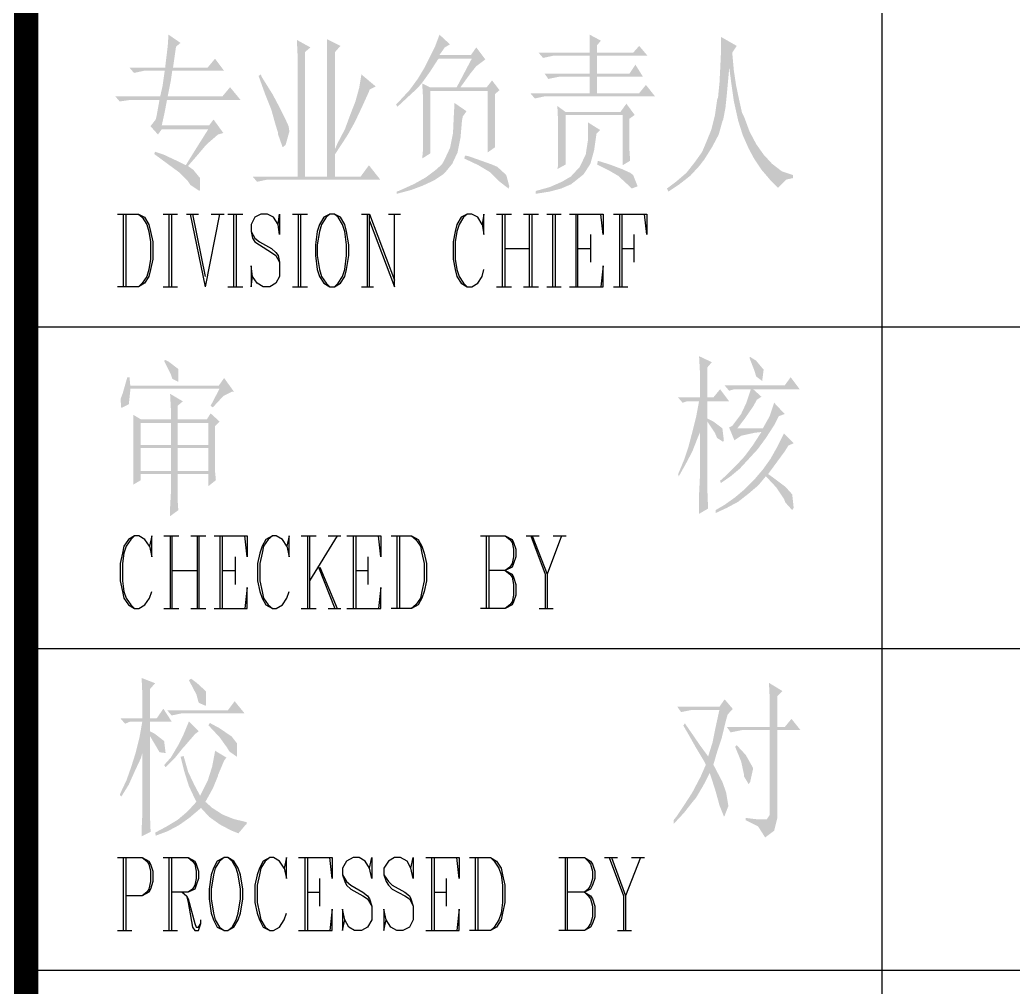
# Paper-space layout 'G2.00 图纸索引' of a CAD drawing. Header units: millimetres. Extents: x 0 to 841, y 0 to 594.
# Drawn here: x 760.15 to 784.85, y 50.58 to 74.63 of the extents above; entities that cross this region are included whole.
import ezdxf

# ---------------------------------------------------------------- set-up
doc = ezdxf.new("R2010")
doc.units = ezdxf.units.MM
for name, color, linetype in [('TB_A1$0$上海中建-图名', 7, 'Continuous'), ('TB_A1$0$上海中建-图框', 24, 'Continuous'), ('TB_A1$0$上海中建-图框字体', 11, 'Continuous')]:
    doc.layers.add(name, color=color, linetype=linetype)

# ---------------------------------------------------------------- blocks, each defined once
blk = doc.blocks.new('TB_A1$0$上海中建A1图框F版')
at = {"layer": 'TB_A1$0$上海中建-图框字体'}
h = blk.add_hatch(color=256, dxfattribs=at)
h.paths.add_polyline_path([(76384.7, 7426.5), (76382.8, 7398.5), (76377.2, 7351.9), (76377.2, 7344.4), (76395.9, 7344.4), (76401.5, 7383.6), (76403.4, 7396.7), (76414.6, 7406)])
h.paths.add_polyline_path([(76500.4, 7366.8), (76481.8, 7344.4), (76395.9, 7344.4), (76377.2, 7344.4), (76287.6, 7344.4), (76298.8, 7331.3), (76324.9, 7336.9), (76375.3, 7336.9), (76394, 7336.9), (76522.8, 7336.9)])
h.paths.add_polyline_path([(76394, 7336.9), (76375.3, 7336.9), (76369.7, 7297.7), (76364.1, 7273.4), (76382.8, 7273.4), (76390.3, 7310.8)])
h.paths.add_polyline_path([(76537.8, 7295.9), (76519.1, 7273.4), (76382.8, 7273.4), (76364.1, 7273.4), (76252.1, 7273.4), (76263.3, 7260.4), (76289.5, 7264.1), (76362.3, 7264.1), (76380.9, 7264.1), (76563.9, 7264.1)])
h.paths.add_polyline_path([(76380.9, 7264.1), (76362.3, 7264.1), (76354.8, 7223), (76352.9, 7215.6), (76339.9, 7198.8), (76367.9, 7200.6), (76375.3, 7234.2)])
h.paths.add_polyline_path([(76496.7, 7215.6), (76485.5, 7200.6), (76367.9, 7200.6), (76339.9, 7198.8), (76483.6, 7191.3), (76461.2, 7155.8), (76442.6, 7126), (76427.6, 7101.7), (76433.2, 7099.8), (76457.5, 7127.8), (76478, 7152.1), (76481.8, 7155.8), (76507.9, 7178.2), (76521, 7182)])
h.paths.add_polyline_path([(76339.9, 7198.8), (76358.5, 7178.2), (76367.9, 7191.3), (76483.6, 7191.3)], flags=17)
h.paths.add_polyline_path([(76351.1, 7135.3), (76349.2, 7129.7), (76384.7, 7103.5), (76412.7, 7083), (76431.4, 7064.3), (76438.8, 7053.1), (76461.2, 7038.2), (76463.1, 7040.1), (76463.1, 7069.9), (76446.3, 7090.5), (76433.2, 7099.8), (76427.6, 7101.7), (76401.5, 7114.7), (76373.5, 7127.8)])
h = blk.add_hatch(color=256, dxfattribs=at)
h.paths.add_polyline_path([(76778.6, 7415.3), (76778.6, 7374.3), (76778.6, 7351.9), (76778.6, 7073.7), (76799.2, 7073.7), (76799.2, 7129.7), (76799.2, 7142.8), (76799.2, 7383.6), (76812.2, 7398.5)])
h.paths.add_polyline_path([(76703.9, 7413.5), (76705.8, 7374.3), (76705.8, 7353.7), (76705.8, 7073.7), (76724.5, 7073.7), (76724.5, 7383.6), (76737.6, 7394.8)])
h.paths.add_polyline_path([(76864.5, 7327.6), (76858.9, 7294), (76849.6, 7260.4), (76836.5, 7226.8), (76823.4, 7191.3), (76804.8, 7155.8), (76799.2, 7142.8), (76799.2, 7129.7), (76814.1, 7152.1), (76830.9, 7178.2), (76847.7, 7208.1), (76864.5, 7243.6), (76883.2, 7284.6), (76885, 7290.3), (76900, 7297.7)])
h.paths.add_polyline_path([(76614.3, 7327.6), (76608.7, 7323.9), (76625.5, 7277.2), (76640.5, 7239.8), (76649.8, 7206.2), (76657.3, 7182), (76657.3, 7178.2), (76668.5, 7146.5), (76675.9, 7152.1), (76685.3, 7185.7), (76683.4, 7198.8), (76675.9, 7215.6), (76662.9, 7241.7), (76644.2, 7277.2), (76616.2, 7322)])
h.paths.add_polyline_path([(76883.2, 7101.7), (76862.6, 7073.7), (76799.2, 7073.7), (76778.6, 7073.7), (76724.5, 7073.7), (76705.8, 7073.7), (76593.8, 7073.7), (76605, 7060.6), (76631.1, 7066.2), (76911.2, 7066.2)])
h = blk.add_hatch(color=256, dxfattribs=at)
h.paths.add_polyline_path([(77058.7, 7426.5), (77047.5, 7396.7), (77030.7, 7363.1), (77021.3, 7344.4), (77004.5, 7316.4), (76984, 7288.4), (76959.7, 7262.2), (76950.4, 7252.9), (76954.1, 7247.3), (76980.3, 7271.6), (77004.5, 7294), (77015.7, 7307.1), (77034.4, 7333.2), (77054.9, 7364.9), (77056.8, 7366.8), (77139, 7366.8), (77058.7, 7376.1), (77071.8, 7394.8), (77084.8, 7402.3)])
h.paths.add_polyline_path([(77150.2, 7394.8), (77137.1, 7376.1), (77058.7, 7376.1), (77139, 7366.8), (77101.6, 7295.9), (77034.4, 7295.9), (77111, 7295.9), (77135.2, 7329.5), (77150.2, 7348.1), (77172.6, 7364.9)])
h.paths.add_polyline_path([(77189.4, 7312.7), (77176.3, 7295.9), (77111, 7295.9), (77208, 7288.4)])
h.paths.add_polyline_path([(77015.7, 7308.9), (77015.7, 7307.1), (77015.7, 7305.2)], flags=16)
h.paths.add_polyline_path([(77015.7, 7305.2), (77017.6, 7271.6), (77017.6, 7232.4), (77017.6, 7215.6), (77017.6, 7178.2), (77017.6, 7139), (77015.7, 7118.5), (77036.3, 7131.6), (77036.3, 7286.5), (77178.2, 7286.5), (77208, 7288.4), (77111, 7295.9), (77034.4, 7295.9)])
h.paths.add_polyline_path([(77208, 7288.4), (77178.2, 7286.5), (77178.2, 7133.4), (77196.8, 7146.5), (77196.8, 7168.9), (77196.8, 7204.4), (77196.8, 7251), (77196.8, 7279)], flags=17)
h.paths.add_polyline_path([(77096, 7256.6), (77094.2, 7223), (77092.3, 7182), (77084.8, 7144.6), (77069.9, 7112.9), (77064.3, 7103.5), (77047.5, 7088.6), (77025.1, 7071.8), (76995.2, 7055), (76957.9, 7038.2), (76952.3, 7036.3), (76952.3, 7030.7), (76987.7, 7040.1), (77017.6, 7051.3), (77045.6, 7064.3), (77068, 7079.3), (77073.6, 7084.9), (77090.4, 7105.4), (77103.5, 7133.4), (77111, 7170.8), (77114.7, 7213.7), (77116.6, 7223), (77125.9, 7236.1)])
h.paths.add_polyline_path([(77122.2, 7126), (77120.3, 7118.5), (77155.8, 7101.7), (77183.8, 7084.9), (77202.4, 7066.2), (77206.2, 7062.5), (77230.4, 7043.8), (77232.3, 7049.4), (77224.8, 7077.4), (77202.4, 7097.9), (77189.4, 7103.5), (77163.2, 7112.9), (77131.5, 7124.1)])
h = blk.add_hatch(color=256, dxfattribs=at)
h.paths.add_polyline_path([(77432.1, 7426.5), (77432.1, 7387.3), (77432.1, 7381.7), (77450.8, 7381.7), (77450.8, 7400.4), (77460.1, 7411.6)])
h.paths.add_polyline_path([(77555.3, 7398.5), (77540.4, 7381.7), (77450.8, 7381.7), (77432.1, 7381.7), (77305.1, 7381.7), (77316.3, 7368.7), (77342.5, 7374.3), (77432.1, 7374.3), (77450.8, 7374.3), (77575.9, 7374.3)])
h.paths.add_polyline_path([(77450.8, 7374.3), (77432.1, 7374.3), (77432.1, 7329.5), (77450.8, 7329.5)])
h.paths.add_polyline_path([(77546, 7351.9), (77531, 7329.5), (77450.8, 7329.5), (77432.1, 7329.5), (77320.1, 7329.5), (77329.4, 7316.4), (77357.4, 7322), (77432.1, 7322), (77450.8, 7322), (77564.6, 7322)])
h.paths.add_polyline_path([(77450.8, 7322), (77432.1, 7322), (77432.1, 7280.9), (77450.8, 7280.9)])
h.paths.add_polyline_path([(77572.1, 7301.5), (77555.3, 7280.9), (77450.8, 7280.9), (77432.1, 7280.9), (77284.6, 7280.9), (77295.8, 7267.8), (77321.9, 7273.4), (77594.5, 7273.4)])
h.paths.add_polyline_path([(77523.6, 7254.8), (77508.6, 7234.2), (77372.3, 7234.2), (77544.1, 7226.8)])
h.paths.add_polyline_path([(77351.8, 7249.2), (77353.7, 7210), (77353.7, 7176.4), (77353.7, 7142.8), (77353.7, 7101.7), (77351.8, 7092.3), (77372.3, 7103.5), (77372.3, 7226.8), (77514.2, 7226.8), (77544.1, 7226.8), (77372.3, 7234.2)])
h.paths.add_polyline_path([(77544.1, 7226.8), (77514.2, 7226.8), (77514.2, 7101.7), (77532.9, 7112.9), (77531, 7140.9), (77531, 7180.1), (77531, 7217.4)], flags=17)
h.paths.add_polyline_path([(77428.4, 7208.1), (77428.4, 7167), (77422.8, 7131.6), (77422.8, 7129.7), (77407.8, 7097.9), (77385.4, 7073.7), (77363, 7060.6), (77333.1, 7047.5), (77299.5, 7038.2), (77297.7, 7036.3), (77297.7, 7030.7), (77333.1, 7036.3), (77361.1, 7043.8), (77387.3, 7055), (77389.1, 7056.9), (77417.2, 7079.3), (77434, 7105.4), (77443.3, 7139), (77448.9, 7178.2), (77448.9, 7180.1), (77458.2, 7189.4)])
h.paths.add_polyline_path([(77452.6, 7112.9), (77450.8, 7103.5), (77480.6, 7088.6), (77503, 7075.5), (77527.3, 7053.1), (77536.6, 7043.8), (77551.6, 7049.4), (77540.4, 7077.4), (77532.9, 7083), (77512.4, 7092.3), (77482.5, 7103.5)])
h = blk.add_hatch(color=256, dxfattribs=at)
h.paths.add_polyline_path([(77758.8, 7420.9), (77758.8, 7383.6), (77757, 7344.4), (77755.1, 7307.1), (77751.4, 7269.7), (77749.5, 7266), (77743.9, 7226.8), (77734.5, 7189.4), (77721.5, 7157.7), (77712.1, 7135.3), (77693.5, 7109.1), (77672.9, 7083), (77646.8, 7060.6), (77624.4, 7043.8), (77628.1, 7036.3), (77656.1, 7055), (77682.3, 7075.5), (77704.7, 7099.8), (77717.7, 7116.6), (77736.4, 7146.5), (77753.2, 7178.2), (77762.6, 7211.8), (77764.4, 7215.6), (77770, 7245.4), (77773.8, 7282.8), (77777.5, 7323.9), (77779.4, 7344.4), (77786.8, 7381.7), (77798, 7398.5)])
h.paths.add_polyline_path([(77786.8, 7381.7), (77779.4, 7344.4), (77785, 7301.5), (77790.6, 7262.2), (77798, 7228.6), (77801.8, 7211.8), (77813, 7176.4), (77827.9, 7142.8), (77841, 7118.5), (77859.6, 7090.5), (77882, 7064.3), (77900.7, 7045.7), (77921.3, 7066.2), (77938.1, 7069.9), (77938.1, 7077.4), (77910.1, 7086.7), (77885.8, 7105.4), (77865.2, 7127.8), (77846.6, 7154), (77829.8, 7185.7), (77816.7, 7221.2), (77811.1, 7232.4), (77803.6, 7266), (77796.2, 7301.5), (77790.6, 7338.8)])
h = blk.add_hatch(color=256, dxfattribs=at)
h.paths.add_polyline_path([(77704.3, 6627), (77706.2, 6591.5), (77706.2, 6552.3), (77706.2, 6524.3), (77724.9, 6524.3), (77724.9, 6599), (77736.1, 6612)])
h.paths.add_polyline_path([(77831.3, 6625.1), (77829.4, 6623.3), (77842.5, 6589.6), (77846.2, 6576.6), (77861.2, 6565.4), (77864.9, 6593.4), (77846.2, 6615.8)])
h.paths.add_polyline_path([(77932.1, 6574.7), (77917.2, 6554.2), (77767.8, 6554.2), (77779, 6541.1), (77792.1, 6544.8), (77833.2, 6544.8), (77838.8, 6544.8), (77954.5, 6544.8)])
h.paths.add_polyline_path([(77838.8, 6544.8), (77833.2, 6544.8), (77822, 6511.2), (77808.9, 6483.2), (77786.5, 6453.3), (77779, 6449.6), (77792.1, 6417.9), (77808.9, 6429.1), (77842.5, 6436.5), (77859.3, 6438.4), (77799.6, 6447.7), (77818.2, 6472), (77838.8, 6501.9), (77848.1, 6518.7), (77859.3, 6526.2)])
h.paths.add_polyline_path([(77756.6, 6544.8), (77739.8, 6524.3), (77724.9, 6524.3), (77706.2, 6524.3), (77652.1, 6524.3), (77663.3, 6511.2), (77674.5, 6515), (77704.3, 6515), (77724.9, 6515), (77779, 6515)])
h.paths.add_polyline_path([(77724.9, 6515), (77704.3, 6515), (77696.9, 6475.8), (77687.5, 6438.4), (77706.2, 6436.5), (77706.2, 6399.2), (77706.2, 6360), (77706.2, 6322.7), (77704.3, 6283.4), (77704.3, 6248), (77704.3, 6234.9), (77726.7, 6248), (77724.9, 6294.7), (77724.9, 6324.5), (77724.9, 6328.3), (77724.9, 6464.6), (77739.8, 6464.6), (77724.9, 6472)])
h.paths.add_polyline_path([(77891, 6511.2), (77879.8, 6477.6), (77863, 6447.7), (77799.6, 6447.7), (77859.3, 6438.4), (77838.8, 6406.7), (77818.2, 6378.7), (77795.8, 6354.4), (77773.4, 6332), (77756.6, 6317.1), (77758.5, 6311.5), (77782.8, 6328.3), (77805.2, 6346.9), (77827.6, 6371.2), (77850, 6395.5), (77870.5, 6423.5), (77891, 6455.2), (77902.2, 6477.6), (77917.2, 6483.2)])
h.paths.add_polyline_path([(77739.8, 6464.6), (77724.9, 6464.6), (77743.6, 6436.5), (77749.2, 6423.5), (77764.1, 6414.1), (77766, 6417.9), (77762.2, 6447.7)])
h.paths.add_polyline_path([(77687.5, 6438.4), (77678.2, 6402.9), (77667, 6369.3), (77653.9, 6337.6), (77652.1, 6333.9), (77653.9, 6328.3), (77670.7, 6358.1), (77687.5, 6389.9), (77700.6, 6423.5), (77706.2, 6436.5)])
h.paths.add_polyline_path([(77915.3, 6434.7), (77898.5, 6401.1), (77881.7, 6371.2), (77863, 6345.1), (77840.6, 6318.9), (77818.2, 6296.5), (77794, 6276), (77767.8, 6257.3), (77745.4, 6244.2), (77745.4, 6236.8), (77773.4, 6249.8), (77801.4, 6264.8), (77827.6, 6285.3), (77851.8, 6305.9), (77870.5, 6328.3), (77876.1, 6333.9), (77896.6, 6361.9), (77917.2, 6389.9), (77926.5, 6404.8), (77939.6, 6410.4)])
h.paths.add_polyline_path([(77876.1, 6333.9), (77870.5, 6328.3), (77896.6, 6300.3), (77915.3, 6272.2), (77919.1, 6262.9), (77935.9, 6244.2), (77939.6, 6249.8), (77935.9, 6283.4), (77919.1, 6302.1), (77889.2, 6324.5)], flags=17)
h = blk.add_hatch(color=256, dxfattribs=at)
h.paths.add_polyline_path([(76377.4, 6617.4), (76373.6, 6615.5), (76390.5, 6581.9), (76394.2, 6570.7), (76409.1, 6563.2), (76409.1, 6595), (76384.8, 6613.6)])
h.paths.add_polyline_path([(76287.8, 6574.4), (76282.2, 6574.4), (76271, 6535.2), (76265.4, 6520.3), (76267.2, 6497.9), (76285.9, 6507.2), (76289.6, 6540.8), (76289.6, 6546.4), (76511.8, 6546.4), (76289.6, 6553.9)])
h.paths.add_polyline_path([(76523, 6572.6), (76509.9, 6553.9), (76289.6, 6553.9), (76511.8, 6546.4), (76489.4, 6503.5), (76495, 6499.8), (76521.1, 6527.8), (76543.5, 6539), (76547.3, 6539)])
h.paths.add_polyline_path([(76388.6, 6533.4), (76390.5, 6497.9), (76390.5, 6469.9), (76407.3, 6469.9), (76407.3, 6503.5), (76420.3, 6514.7)])
h.paths.add_polyline_path([(76489.4, 6484.8), (76480.1, 6469.9), (76407.3, 6469.9), (76390.5, 6469.9), (76315.8, 6469.9), (76511.8, 6464.3)])
h.paths.add_polyline_path([(76297.1, 6481.1), (76297.1, 6447.5), (76297.1, 6406.4), (76297.1, 6397.1), (76297.1, 6356), (76297.1, 6318.6), (76297.1, 6307.4), (76315.8, 6318.6), (76315.8, 6333.6), (76390.5, 6333.6), (76407.3, 6333.6), (76483.8, 6333.6), (76500.6, 6339.2), (76315.8, 6341.1), (76315.8, 6398.9), (76390.5, 6398.9), (76407.3, 6406.4), (76315.8, 6406.4), (76315.8, 6460.5), (76390.5, 6460.5), (76511.8, 6464.3), (76315.8, 6469.9)])
h.paths.add_polyline_path([(76511.8, 6464.3), (76390.5, 6460.5), (76483.8, 6460.5), (76483.8, 6406.4), (76407.3, 6406.4), (76390.5, 6398.9), (76483.8, 6398.9), (76483.8, 6341.1), (76407.3, 6341.1), (76390.5, 6341.1), (76315.8, 6341.1), (76500.6, 6339.2), (76500.6, 6374.7), (76500.6, 6421.3), (76500.6, 6453.1)], flags=17)
h.paths.add_polyline_path([(76390.5, 6460.5), (76390.5, 6406.4), (76315.8, 6406.4), (76407.3, 6406.4), (76407.3, 6460.5), (76483.8, 6460.5)], flags=16)
h.paths.add_polyline_path([(76390.5, 6398.9), (76390.5, 6341.1), (76407.3, 6341.1), (76407.3, 6398.9), (76483.8, 6398.9)], flags=16)
h.paths.add_polyline_path([(76500.6, 6339.2), (76483.8, 6333.6), (76483.8, 6303.7), (76502.5, 6318.6)])
h.paths.add_polyline_path([(76407.3, 6333.6), (76390.5, 6333.6), (76390.5, 6285), (76388.6, 6249.6), (76388.6, 6229), (76409.1, 6244), (76407.3, 6270.1), (76407.3, 6314.9)])
h = blk.add_hatch(color=256, dxfattribs=at)
h.paths.add_polyline_path([(76317.8, 5826.8), (76319.6, 5787.6), (76319.6, 5748.4), (76319.6, 5726), (76338.3, 5726), (76338.3, 5798.8), (76351.4, 5813.7)])
h.paths.add_polyline_path([(76441, 5824.9), (76435.4, 5821.2), (76454.1, 5785.7), (76459.7, 5765.2), (76476.5, 5757.7), (76478.3, 5759.6), (76478.3, 5793.2), (76455.9, 5813.7)])
h.paths.add_polyline_path([(76549.3, 5768.9), (76532.5, 5746.5), (76381.3, 5746.5), (76392.5, 5733.5), (76418.6, 5739.1), (76573.6, 5739.1)])
h.paths.add_polyline_path([(76371.9, 5750.3), (76355.1, 5726), (76338.3, 5726), (76319.6, 5726), (76265.5, 5726), (76276.7, 5712.9), (76289.8, 5718.5), (76319.6, 5718.5), (76338.3, 5718.5), (76392.5, 5718.5)])
h.paths.add_polyline_path([(76338.3, 5718.5), (76319.6, 5718.5), (76312.2, 5677.4), (76302.8, 5640.1), (76319.6, 5640.1), (76319.6, 5600.9), (76319.6, 5563.6), (76319.6, 5524.4), (76319.6, 5487), (76317.8, 5449.7), (76317.8, 5432.9), (76340.2, 5444.1), (76338.3, 5490.7), (76338.3, 5524.4), (76338.3, 5530), (76338.3, 5683), (76349.5, 5688.7), (76338.3, 5694.3)])
h.paths.add_polyline_path([(76435.4, 5718.5), (76422.3, 5686.8), (76409.3, 5660.6), (76390.6, 5628.9), (76373.8, 5610.2), (76377.5, 5604.6), (76399.9, 5627), (76422.3, 5655), (76426.1, 5658.8), (76450.3, 5686.8), (76459.7, 5694.3)])
h.paths.add_polyline_path([(76487.7, 5714.8), (76483.9, 5709.2), (76511.9, 5679.3), (76530.6, 5653.2), (76536.2, 5643.8), (76554.9, 5630.8), (76554.9, 5632.6), (76554.9, 5664.4), (76541.8, 5681.2), (76511.9, 5701.7)])
h.paths.add_polyline_path([(76349.5, 5688.7), (76338.3, 5683), (76357, 5651.3), (76362.6, 5642), (76377.5, 5640.1), (76373.8, 5670)])
h.paths.add_polyline_path([(76500.7, 5645.7), (76493.3, 5606.5), (76482.1, 5571), (76467.1, 5541.2), (76463.4, 5533.7), (76450.3, 5526.2), (76454.1, 5518.8), (76465.3, 5503.8), (76485.8, 5481.4), (76511.9, 5462.7), (76540, 5447.8), (76558.6, 5440.3), (76577.3, 5462.7), (76579.2, 5462.7), (76579.2, 5468.3), (76547.4, 5475.8), (76519.4, 5487), (76493.3, 5503.8), (76476.5, 5518.8), (76495.1, 5552.4), (76508.2, 5584.1), (76508.2, 5586), (76523.1, 5621.4), (76528.7, 5628.9)])
h.paths.add_polyline_path([(76302.8, 5640.1), (76291.6, 5604.6), (76280.4, 5572.9), (76265.5, 5541.2), (76263.6, 5535.6), (76267.4, 5531.8), (76286, 5561.7), (76301, 5595.3), (76315.9, 5627), (76319.6, 5640.1)])
h.paths.add_polyline_path([(76422.3, 5632.6), (76414.9, 5630.8), (76424.2, 5593.4), (76435.4, 5558), (76450.3, 5526.2), (76463.4, 5533.7), (76448.5, 5561.7), (76433.5, 5593.4)])
h.paths.add_polyline_path([(76454.1, 5518.8), (76431.7, 5494.5), (76407.4, 5473.9), (76379.4, 5457.1), (76351.4, 5442.2), (76353.2, 5434.7), (76383.1, 5445.9), (76411.1, 5460.9), (76437.3, 5479.5), (76461.5, 5500.1), (76465.3, 5503.8)])
h = blk.add_hatch(color=256, dxfattribs=at)
h.paths.add_polyline_path([(77878.1, 5814.7), (77879.9, 5777.4), (77879.9, 5749.4), (77879.9, 5704.6), (77898.6, 5704.6), (77898.6, 5781.1), (77911.7, 5794.2)])
h.paths.add_polyline_path([(77767.9, 5773.7), (77754.8, 5755), (77650.3, 5755), (77659.6, 5741.9), (77687.6, 5747.5), (77754.8, 5747.5), (77788.4, 5749.4)])
h.paths.add_polyline_path([(77788.4, 5749.4), (77754.8, 5747.5), (77745.5, 5704.6), (77738, 5667.2), (77728.7, 5637.4), (77726.8, 5631.8), (77717.5, 5618.7), (77721.2, 5611.2), (77708.2, 5581.4), (77689.5, 5545.9), (77687.6, 5542.2), (77667.1, 5510.4), (77648.4, 5482.4), (77640.9, 5473.1), (77640.9, 5463.7), (77667.1, 5491.7), (77687.6, 5517.9), (77697, 5529.1), (77715.6, 5560.8), (77730.6, 5590.7), (77741.8, 5607.5), (77739.9, 5611.2), (77749.2, 5643), (77760.4, 5676.6), (77769.8, 5715.8), (77775.4, 5736.3)])
h.paths.add_polyline_path([(77934.1, 5725.1), (77917.3, 5704.6), (77898.6, 5704.6), (77879.9, 5704.6), (77773.5, 5704.6), (77782.8, 5691.5), (77810.8, 5697.1), (77879.9, 5697.1), (77898.6, 5697.1), (77956.5, 5697.1)])
h.paths.add_polyline_path([(77668.9, 5713.9), (77665.2, 5708.3), (77678.3, 5685.9), (77695.1, 5656), (77717.5, 5618.7), (77726.8, 5631.8), (77706.3, 5659.8), (77685.8, 5689.7)], flags=17)
h.paths.add_polyline_path([(77898.6, 5697.1), (77879.9, 5697.1), (77879.9, 5486.1), (77872.5, 5474.9), (77820.2, 5473.1), (77850, 5458.1), (77851.9, 5456.3), (77868.7, 5430.1), (77891.1, 5446.9), (77898.6, 5476.8)])
h.paths.add_polyline_path([(77797.8, 5659.8), (77794, 5656), (77809, 5618.7), (77816.4, 5585.1), (77816.4, 5581.4), (77827.6, 5562.7), (77831.4, 5568.3), (77838.8, 5601.9), (77835.1, 5609.4), (77820.2, 5635.5)])
h.paths.add_polyline_path([(77741.8, 5607.5), (77730.6, 5590.7), (77743.6, 5551.5), (77753, 5517.9), (77754.8, 5510.4), (77766, 5482.4), (77767.9, 5484.3), (77777.2, 5508.5), (77771.6, 5542.2), (77762.3, 5568.3)], flags=17)
h.paths.add_polyline_path([(77820.2, 5478.7), (77820.2, 5473.1), (77872.5, 5474.9), (77851.9, 5474.9)], flags=17)
at = {"layer": 'TB_A1$0$上海中建-图框'}
for p, q in [((76060, 1100), (76060, 58300)), ((78160, 1100), (78160, 12300)), ((76060, 6700), (83000, 6700)), ((76060, 5900), (83000, 5900)), ((76060, 5100), (83000, 5100))]:
    blk.add_line(p, q, dxfattribs=at)
at = {"layer": 'TB_A1$0$上海中建-图框', "const_width": 60}
blk.add_lwpolyline([(76030, 1100), (76030, 58300)], dxfattribs=at)
at = {"layer": 'TB_A1$0$上海中建-图框字体'}
for points in [[(76257.7, 6980.3), (76310, 6980.3), (76324.9, 6972.9), (76336.1, 6954.2), (76339.9, 6937.4), (76345.5, 6911.2), (76345.5, 6868.3), (76339.9, 6842.2), (76336.1, 6825.4), (76324.9, 6808.6), (76310, 6799.2), (76257.7, 6799.2)], [(76272.7, 6799.2), (76272.7, 6980.3)], [(76278.3, 6980.3), (76278.3, 6799.2)], [(76310, 6980.3), (76319.3, 6972.9), (76330.5, 6954.2), (76336.1, 6937.4), (76339.9, 6911.2), (76339.9, 6868.3), (76336.1, 6842.2), (76330.5, 6825.4), (76319.3, 6808.6), (76310, 6799.2)], [(76371.6, 6980.3), (76407.1, 6980.3)], [(76386.5, 6799.2), (76386.5, 6980.3)], [(76392.1, 6980.3), (76392.1, 6799.2)], [(76429.5, 6980.3), (76459.4, 6980.3)], [(76438.8, 6980.3), (76476.2, 6799.2)], [(76444.4, 6980.3), (76476.2, 6825.4)], [(76511.6, 6980.3), (76476.2, 6799.2)], [(76491.1, 6980.3), (76522.8, 6980.3)], [(76532.2, 6980.3), (76569.5, 6980.3)], [(76547.1, 6799.2), (76547.1, 6980.3)], [(76552.7, 6980.3), (76552.7, 6799.2)], [(76657.3, 6954.2), (76661, 6980.3), (76661, 6929.9), (76657.3, 6954.2), (76646.1, 6972.9), (76631.1, 6980.3), (76614.3, 6980.3), (76599.4, 6972.9), (76590.1, 6954.2), (76590.1, 6937.4), (76593.8, 6920.6), (76599.4, 6911.2), (76610.6, 6903.8), (76640.5, 6885.1), (76651.7, 6877.6), (76661, 6860.8)], [(76692.7, 6980.3), (76730.1, 6980.3)], [(76707.7, 6799.2), (76707.7, 6980.3)], [(76713.3, 6980.3), (76713.3, 6799.2)], [(76786.1, 6980.3), (76771.2, 6972.9), (76760, 6954.2), (76754.4, 6937.4), (76750.6, 6903.8), (76750.6, 6877.6), (76754.4, 6842.2), (76760, 6825.4), (76771.2, 6808.6), (76786.1, 6799.2), (76797.3, 6799.2), (76812.2, 6808.6), (76823.4, 6825.4), (76827.2, 6842.2), (76832.8, 6877.6), (76832.8, 6903.8), (76827.2, 6937.4), (76823.4, 6954.2), (76812.2, 6972.9), (76797.3, 6980.3), (76786.1, 6980.3), (76776.8, 6972.9), (76765.6, 6954.2), (76760, 6937.4), (76754.4, 6903.8), (76754.4, 6877.6), (76760, 6842.2), (76765.6, 6825.4), (76776.8, 6808.6), (76786.1, 6799.2)], [(76797.3, 6799.2), (76806.6, 6808.6), (76817.8, 6825.4), (76823.4, 6842.2), (76827.2, 6877.6), (76827.2, 6903.8), (76823.4, 6937.4), (76817.8, 6954.2), (76806.6, 6972.9), (76797.3, 6980.3)], [(76864.5, 6980.3), (76885, 6980.3)], [(76879.4, 6799.2), (76879.4, 6980.3)], [(76885, 6799.2), (76885, 6980.3), (76946.7, 6816)], [(76885, 6963.5), (76946.7, 6799.2), (76946.7, 6980.3)], [(76931.7, 6980.3), (76961.6, 6980.3)], [(77165.1, 6954.2), (77168.8, 6929.9), (77168.8, 6980.3), (77165.1, 6954.2), (77153.9, 6972.9), (77139, 6980.3), (77127.8, 6980.3), (77112.8, 6972.9), (77101.6, 6954.2), (77097.9, 6937.4), (77092.3, 6911.2), (77092.3, 6868.3), (77097.9, 6842.2), (77101.6, 6825.4), (77112.8, 6808.6), (77127.8, 6799.2), (77139, 6799.2), (77153.9, 6808.6), (77165.1, 6825.4), (77168.8, 6842.2)], [(77127.8, 6980.3), (77118.4, 6972.9), (77107.2, 6954.2), (77101.6, 6937.4), (77097.9, 6911.2), (77097.9, 6868.3), (77101.6, 6842.2), (77107.2, 6825.4), (77118.4, 6808.6), (77127.8, 6799.2)], [(77200.6, 6980.3), (77237.9, 6980.3)], [(77215.5, 6799.2), (77215.5, 6980.3)], [(77221.1, 6980.3), (77221.1, 6799.2)], [(77267.8, 6980.3), (77305.1, 6980.3)], [(77282.7, 6799.2), (77282.7, 6980.3)], [(77288.3, 6980.3), (77288.3, 6799.2)], [(77325.7, 6980.3), (77361.1, 6980.3)], [(77340.6, 6799.2), (77340.6, 6980.3)], [(77346.2, 6980.3), (77346.2, 6799.2)], [(77381.7, 6980.3), (77465.7, 6980.3), (77465.7, 6929.9), (77460.1, 6980.3)], [(77398.5, 6799.2), (77398.5, 6980.3)], [(77402.2, 6980.3), (77402.2, 6799.2)], [(77491.8, 6980.3), (77574, 6980.3), (77574, 6929.9), (77568.4, 6980.3)], [(77506.8, 6799.2), (77506.8, 6980.3)], [(77512.4, 6980.3), (77512.4, 6799.2)], [(76590.1, 6937.4), (76599.4, 6920.6), (76610.6, 6911.2), (76640.5, 6894.4), (76651.7, 6885.1), (76657.3, 6877.6), (76661, 6860.8), (76661, 6825.4), (76651.7, 6808.6), (76636.7, 6799.2), (76619.9, 6799.2), (76605, 6808.6), (76593.8, 6825.4), (76590.1, 6851.5), (76590.1, 6799.2), (76593.8, 6825.4)], [(77434, 6929.9), (77434, 6860.8)], [(77542.2, 6929.9), (77542.2, 6860.8)], [(77221.1, 6894.4), (77282.7, 6894.4)], [(77402.2, 6894.4), (77434, 6894.4)], [(77512.4, 6894.4), (77542.2, 6894.4)], [(77381.7, 6799.2), (77465.7, 6799.2), (77465.7, 6851.5), (77460.1, 6799.2)], [(76371.6, 6799.2), (76407.1, 6799.2)], [(76532.2, 6799.2), (76569.5, 6799.2)], [(76692.7, 6799.2), (76730.1, 6799.2)], [(76864.5, 6799.2), (76894.4, 6799.2)], [(77200.6, 6799.2), (77237.9, 6799.2)], [(77267.8, 6799.2), (77305.1, 6799.2)], [(77325.7, 6799.2), (77361.1, 6799.2)], [(77491.8, 6799.2), (77527.3, 6799.2)], [(76337.3, 6154.2), (76342.9, 6128), (76342.9, 6180.3), (76337.3, 6154.2), (76326.1, 6171), (76311.2, 6180.3), (76300, 6180.3), (76285, 6171), (76273.8, 6154.2), (76270.1, 6137.4), (76264.5, 6111.2), (76264.5, 6068.3), (76270.1, 6042.2), (76273.8, 6025.4), (76285, 6008.6), (76300, 5999.2), (76311.2, 5999.2), (76326.1, 6008.6), (76337.3, 6025.4), (76342.9, 6042.2)], [(76300, 6180.3), (76290.6, 6171), (76279.4, 6154.2), (76273.8, 6137.4), (76270.1, 6111.2), (76270.1, 6068.3), (76273.8, 6042.2), (76279.4, 6025.4), (76290.6, 6008.6), (76300, 5999.2)], [(76372.8, 6180.3), (76410.1, 6180.3)], [(76389.6, 5999.2), (76389.6, 6180.3)], [(76393.3, 6180.3), (76393.3, 5999.2)], [(76440, 6180.3), (76477.3, 6180.3)], [(76456.8, 5999.2), (76456.8, 6180.3)], [(76460.5, 6180.3), (76460.5, 5999.2)], [(76497.9, 6180.3), (76580, 6180.3), (76580, 6128), (76574.4, 6180.3)], [(76512.8, 5999.2), (76512.8, 6180.3)], [(76518.4, 6180.3), (76518.4, 5999.2)], [(76679, 6154.2), (76684.6, 6128), (76684.6, 6180.3), (76679, 6154.2), (76667.8, 6171), (76652.8, 6180.3), (76643.5, 6180.3), (76626.7, 6171), (76617.4, 6154.2), (76611.8, 6137.4), (76606.2, 6111.2), (76606.2, 6068.3), (76611.8, 6042.2), (76617.4, 6025.4), (76626.7, 6008.6), (76643.5, 5999.2), (76652.8, 5999.2), (76667.8, 6008.6), (76679, 6025.4), (76684.6, 6042.2)], [(76643.5, 6180.3), (76632.3, 6171), (76621.1, 6154.2), (76617.4, 6137.4), (76611.8, 6111.2), (76611.8, 6068.3), (76617.4, 6042.2), (76621.1, 6025.4), (76632.3, 6008.6), (76643.5, 5999.2)], [(76714.5, 6180.3), (76751.8, 6180.3)], [(76731.3, 5999.2), (76731.3, 6180.3)], [(76735, 6180.3), (76735, 5999.2)], [(76804.1, 6180.3), (76735, 6068.3)], [(76781.7, 6180.3), (76813.4, 6180.3)], [(76828.4, 6180.3), (76912.4, 6180.3), (76912.4, 6128), (76906.8, 6180.3)], [(76845.2, 5999.2), (76845.2, 6180.3)], [(76850.8, 6180.3), (76850.8, 5999.2)], [(76938.5, 6180.3), (76988.9, 6180.3), (77005.7, 6171), (77015.1, 6154.2), (77020.7, 6137.4), (77026.3, 6111.2), (77026.3, 6068.3), (77020.7, 6042.2), (77015.1, 6025.4), (77005.7, 6008.6), (76988.9, 5999.2), (76938.5, 5999.2)], [(76953.4, 5999.2), (76953.4, 6180.3)], [(76959, 6180.3), (76959, 5999.2)], [(76988.9, 6180.3), (77000.1, 6171), (77011.3, 6154.2), (77015.1, 6137.4), (77020.7, 6111.2), (77020.7, 6068.3), (77015.1, 6042.2), (77011.3, 6025.4), (77000.1, 6008.6), (76988.9, 5999.2)], [(77160.7, 6180.3), (77222.3, 6180.3), (77239.1, 6171), (77242.8, 6163.5), (77248.4, 6146.7), (77248.4, 6128), (77242.8, 6111.2), (77239.1, 6101.9), (77222.3, 6094.4)], [(77175.6, 5999.2), (77175.6, 6180.3)], [(77181.2, 6180.3), (77181.2, 5999.2)], [(77222.3, 6180.3), (77233.5, 6171), (77239.1, 6163.5), (77242.8, 6146.7), (77242.8, 6128), (77239.1, 6111.2), (77233.5, 6101.9), (77222.3, 6094.4), (77181.2, 6094.4)], [(77274.6, 6180.3), (77306.3, 6180.3)], [(77285.8, 6180.3), (77321.2, 6085.1), (77321.2, 5999.2)], [(77289.5, 6180.3), (77326.8, 6085.1), (77326.8, 5999.2)], [(77362.3, 6180.3), (77326.8, 6085.1)], [(77341.8, 6180.3), (77373.5, 6180.3)], [(76550.2, 6128), (76550.2, 6059)], [(76880.6, 6128), (76880.6, 6059)], [(76393.3, 6094.4), (76456.8, 6094.4)], [(76518.4, 6094.4), (76550.2, 6094.4)], [(76757.4, 6101.9), (76798.5, 5999.2)], [(76761.1, 6101.9), (76804.1, 5999.2)], [(76850.8, 6094.4), (76880.6, 6094.4)], [(77222.3, 6094.4), (77239.1, 6085.1), (77242.8, 6077.6), (77248.4, 6059), (77248.4, 6032.8), (77242.8, 6016), (77239.1, 6008.6), (77222.3, 5999.2), (77160.7, 5999.2)], [(77222.3, 6094.4), (77233.5, 6085.1), (77239.1, 6077.6), (77242.8, 6059), (77242.8, 6032.8), (77239.1, 6016), (77233.5, 6008.6), (77222.3, 5999.2)], [(76497.9, 5999.2), (76580, 5999.2), (76580, 6051.5), (76574.4, 5999.2)], [(76828.4, 5999.2), (76912.4, 5999.2), (76912.4, 6051.5), (76906.8, 5999.2)], [(76372.8, 5999.2), (76410.1, 5999.2)], [(76440, 5999.2), (76477.3, 5999.2)], [(76714.5, 5999.2), (76751.8, 5999.2)], [(76781.7, 5999.2), (76813.4, 5999.2)], [(77306.3, 5999.2), (77341.8, 5999.2)], [(76257.7, 5380.3), (76319.3, 5380.3), (76336.1, 5371), (76339.9, 5363.5), (76345.5, 5346.7), (76345.5, 5320.6), (76339.9, 5301.9), (76336.1, 5294.4), (76319.3, 5285.1), (76278.3, 5285.1)], [(76272.7, 5199.2), (76272.7, 5380.3)], [(76278.3, 5380.3), (76278.3, 5199.2)], [(76319.3, 5380.3), (76330.5, 5371), (76336.1, 5363.5), (76339.9, 5346.7), (76339.9, 5320.6), (76336.1, 5301.9), (76330.5, 5294.4), (76319.3, 5285.1)], [(76371.6, 5380.3), (76433.2, 5380.3), (76450, 5371), (76453.8, 5363.5), (76459.4, 5346.7), (76459.4, 5328), (76453.8, 5311.2), (76450, 5301.9), (76433.2, 5294.4), (76392.1, 5294.4)], [(76386.5, 5199.2), (76386.5, 5380.3)], [(76392.1, 5380.3), (76392.1, 5199.2)], [(76433.2, 5380.3), (76444.4, 5371), (76450, 5363.5), (76453.8, 5346.7), (76453.8, 5328), (76450, 5311.2), (76444.4, 5301.9), (76433.2, 5294.4)], [(76522.8, 5380.3), (76506, 5371), (76496.7, 5354.2), (76491.1, 5337.4), (76485.5, 5301.9), (76485.5, 5277.6), (76491.1, 5242.2), (76496.7, 5225.4), (76506, 5206.7), (76522.8, 5199.2), (76532.2, 5199.2), (76547.1, 5206.7), (76558.3, 5225.4), (76563.9, 5242.2), (76569.5, 5277.6), (76569.5, 5301.9), (76563.9, 5337.4), (76558.3, 5354.2), (76547.1, 5371), (76532.2, 5380.3), (76522.8, 5380.3), (76511.6, 5371), (76500.4, 5354.2), (76496.7, 5337.4), (76491.1, 5301.9), (76491.1, 5277.6), (76496.7, 5242.2), (76500.4, 5225.4), (76511.6, 5206.7), (76522.8, 5199.2)], [(76532.2, 5199.2), (76543.4, 5206.7), (76552.7, 5225.4), (76558.3, 5242.2), (76563.9, 5277.6), (76563.9, 5301.9), (76558.3, 5337.4), (76552.7, 5354.2), (76543.4, 5371), (76532.2, 5380.3)], [(76672.2, 5354.2), (76677.8, 5328), (76677.8, 5380.3), (76672.2, 5354.2), (76661, 5371), (76646.1, 5380.3), (76636.7, 5380.3), (76619.9, 5371), (76610.6, 5354.2), (76605, 5337.4), (76599.4, 5311.2), (76599.4, 5268.3), (76605, 5242.2), (76610.6, 5225.4), (76619.9, 5206.7), (76636.7, 5199.2), (76646.1, 5199.2), (76661, 5206.7), (76672.2, 5225.4), (76677.8, 5242.2)], [(76636.7, 5380.3), (76625.5, 5371), (76614.3, 5354.2), (76610.6, 5337.4), (76605, 5311.2), (76605, 5268.3), (76610.6, 5242.2), (76614.3, 5225.4), (76625.5, 5206.7), (76636.7, 5199.2)], [(76707.7, 5380.3), (76791.7, 5380.3), (76791.7, 5328), (76786.1, 5380.3)], [(76724.5, 5199.2), (76724.5, 5380.3)], [(76730.1, 5380.3), (76730.1, 5199.2)], [(76885, 5354.2), (76890.6, 5380.3), (76890.6, 5328), (76885, 5354.2), (76873.8, 5371), (76858.9, 5380.3), (76844, 5380.3), (76827.2, 5371), (76817.8, 5354.2), (76817.8, 5337.4), (76823.4, 5320.6), (76827.2, 5311.2), (76838.4, 5301.9), (76868.2, 5285.1), (76879.4, 5277.6), (76890.6, 5259)], [(76987.7, 5354.2), (76993.3, 5380.3), (76993.3, 5328), (76987.7, 5354.2), (76978.4, 5371), (76961.6, 5380.3), (76946.7, 5380.3), (76931.7, 5371), (76920.5, 5354.2), (76920.5, 5337.4), (76926.1, 5320.6), (76931.7, 5311.2), (76941.1, 5301.9), (76972.8, 5285.1), (76984, 5277.6), (76993.3, 5259)], [(77025.1, 5380.3), (77107.2, 5380.3), (77107.2, 5328), (77101.6, 5380.3)], [(77040, 5199.2), (77040, 5380.3)], [(77045.6, 5380.3), (77045.6, 5199.2)], [(77133.4, 5380.3), (77185.6, 5380.3), (77200.6, 5371), (77211.8, 5354.2), (77215.5, 5337.4), (77221.1, 5311.2), (77221.1, 5268.3), (77215.5, 5242.2), (77211.8, 5225.4), (77200.6, 5206.7), (77185.6, 5199.2), (77133.4, 5199.2)], [(77148.3, 5199.2), (77148.3, 5380.3)], [(77153.9, 5380.3), (77153.9, 5199.2)], [(77185.6, 5380.3), (77195, 5371), (77206.2, 5354.2), (77211.8, 5337.4), (77215.5, 5311.2), (77215.5, 5268.3), (77211.8, 5242.2), (77206.2, 5225.4), (77195, 5206.7), (77185.6, 5199.2)], [(77355.5, 5380.3), (77419, 5380.3), (77434, 5371), (77439.6, 5363.5), (77445.2, 5346.7), (77445.2, 5328), (77439.6, 5311.2), (77434, 5301.9), (77419, 5294.4)], [(77372.3, 5199.2), (77372.3, 5380.3)], [(77376.1, 5380.3), (77376.1, 5199.2)], [(77419, 5380.3), (77428.4, 5371), (77434, 5363.5), (77439.6, 5346.7), (77439.6, 5328), (77434, 5311.2), (77428.4, 5301.9), (77419, 5294.4), (77376.1, 5294.4)], [(77469.4, 5380.3), (77501.2, 5380.3)], [(77480.6, 5380.3), (77516.1, 5285.1), (77516.1, 5199.2)], [(77486.2, 5380.3), (77521.7, 5285.1), (77521.7, 5199.2)], [(77559, 5380.3), (77521.7, 5285.1)], [(77536.6, 5380.3), (77568.4, 5380.3)], [(76817.8, 5337.4), (76827.2, 5320.6), (76838.4, 5311.2), (76868.2, 5294.4), (76879.4, 5285.1), (76885, 5277.6), (76890.6, 5259), (76890.6, 5225.4), (76879.4, 5206.7), (76864.5, 5199.2), (76847.7, 5199.2), (76832.8, 5206.7), (76823.4, 5225.4), (76817.8, 5251.5), (76817.8, 5199.2), (76823.4, 5225.4)], [(76920.5, 5337.4), (76931.7, 5320.6), (76941.1, 5311.2), (76972.8, 5294.4), (76984, 5285.1), (76987.7, 5277.6), (76993.3, 5259), (76993.3, 5225.4), (76984, 5206.7), (76967.2, 5199.2), (76952.3, 5199.2), (76937.3, 5206.7), (76926.1, 5225.4), (76920.5, 5251.5), (76920.5, 5199.2), (76926.1, 5225.4)], [(76760, 5328), (76760, 5259)], [(77075.5, 5328), (77075.5, 5259)], [(76418.3, 5294.4), (76429.5, 5285.1), (76433.2, 5277.6), (76450, 5216), (76453.8, 5206.7), (76459.4, 5206.7), (76465, 5216)], [(76730.1, 5294.4), (76760, 5294.4)], [(77045.6, 5294.4), (77075.5, 5294.4)], [(77419, 5294.4), (77434, 5285.1), (77439.6, 5277.6), (77445.2, 5259), (77445.2, 5232.8), (77439.6, 5216), (77434, 5206.7), (77419, 5199.2), (77355.5, 5199.2)], [(77419, 5294.4), (77428.4, 5285.1), (77434, 5277.6), (77439.6, 5259), (77439.6, 5232.8), (77434, 5216), (77428.4, 5206.7), (77419, 5199.2)], [(76429.5, 5285.1), (76433.2, 5268.3), (76444.4, 5206.7), (76450, 5199.2), (76459.4, 5199.2), (76465, 5216), (76465, 5225.4)], [(76707.7, 5199.2), (76791.7, 5199.2), (76791.7, 5251.5), (76786.1, 5199.2)], [(77025.1, 5199.2), (77107.2, 5199.2), (77107.2, 5251.5), (77101.6, 5199.2)], [(76257.7, 5199.2), (76293.2, 5199.2)], [(76371.6, 5199.2), (76407.1, 5199.2)], [(77501.2, 5199.2), (77536.6, 5199.2)]]:
    blk.add_lwpolyline(points, dxfattribs=at)
blk = doc.blocks.new('TB_A1', base_point=(71770.76, 112758.286))
at = {"layer": 'TB_A1$0$上海中建-图名', "xscale": 0.01, "yscale": 0.01, "zscale": 0.01}
blk.add_blockref('TB_A1$0$上海中建A1图框F版', (0, 0), dxfattribs=at)

psp = doc.layouts.new('G2.00 图纸索引')

# ---------------------------------------------------------------- block references
psp.add_blockref('TB_A1', (71770.76, 112758.286))

doc.saveas('drawing.dxf')
